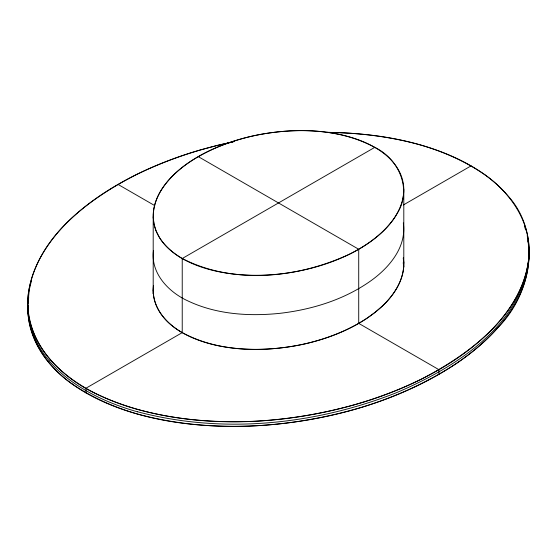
<?xml version="1.0" encoding="UTF-8"?>
<svg xmlns="http://www.w3.org/2000/svg" width="557" height="557" viewBox="0 0 557 557"><rect width="100%" height="100%" fill="white"/><g stroke="black" fill="none" stroke-linecap="round" stroke-linejoin="round"><path stroke-width="0.84" d="M374.903 312.484L367.049 318.193A163.194 94.217 0 0 1 349.761 328.177A161.962 93.506 0 0 1 339.867 332.71A159.448 92.058 0 0 1 329.138 336.881A155.654 89.865 0 0 1 317.657 340.578A150.682 86.996 0 0 1 305.549 343.725C277.059 350.088 247.238 351.453 218.518 345.786A101.109 58.374 0 0 1 208.019 343.237A97.851 56.494 0 0 1 198.431 340.139A95.727 55.268 0 0 1 189.826 336.574A94.697 54.67 0 0 1 182.23 332.633C167.065 324.083 153.621 309.246 153.196 291.012L153.196 216.903C152.994 208.443 155.563 200.102 159.65 192.757A145.523 84.016 0 0 1 163.02 187.333A150.682 86.996 0 0 1 168.472 180.343A155.654 89.865 0 0 1 174.884 173.707A159.448 92.058 0 0 1 182.097 167.518A161.962 93.506 0 0 1 189.951 161.809C208.59 149.464 229.763 141.387 251.451 136.277A145.523 84.016 0 0 1 260.85 134.328C298.879 127.623 340.083 128.744 374.77 147.368A94.697 54.67 0 0 1 381.587 151.755A95.727 55.268 0 0 1 387.763 156.719A97.851 56.494 0 0 1 393.131 162.254A101.109 58.374 0 0 1 397.538 168.318C401.381 174.508 403.658 181.693 403.804 188.99L403.804 263.099C404.006 271.558 401.437 279.899 397.35 287.245A145.523 84.016 0 0 1 393.98 292.669A150.682 86.996 0 0 1 388.528 299.659A155.654 89.865 0 0 1 382.116 306.294L374.903 312.484A161.962 93.506 0 0 1 367.049 318.193C348.41 330.538 327.238 338.614 305.549 343.725A145.523 84.016 0 0 1 296.15 345.674C258.121 352.379 216.917 351.258 182.23 332.633A94.697 54.67 0 0 1 175.413 328.247A95.727 55.268 0 0 1 169.237 323.283A97.851 56.494 0 0 1 163.869 317.748A101.109 58.374 0 0 1 159.462 311.683C154.609 303.934 152.36 294.569 153.447 285.469M227.862 143.121A155.654 89.865 0 0 1 239.343 139.424A150.682 86.996 0 0 1 251.451 136.277C279.941 129.913 309.762 128.549 338.482 134.216A101.109 58.374 0 0 1 348.981 136.764A97.851 56.494 0 0 1 358.569 139.863A95.727 55.268 0 0 1 367.174 143.428A94.697 54.67 0 0 1 374.77 147.368C399.014 158.919 412.264 189.624 397.35 213.136A145.523 84.016 0 0 1 393.98 218.56C382.854 234.225 366.722 245.505 349.747 254.069A161.962 93.506 0 0 1 339.867 258.601A159.448 92.058 0 0 1 329.138 262.772A155.654 89.865 0 0 1 317.657 266.469A150.682 86.996 0 0 1 305.549 269.616A145.523 84.016 0 0 1 296.15 271.565C270.577 276.223 244.07 276.822 218.518 271.677A101.109 58.374 0 0 1 208.019 269.128A97.851 56.494 0 0 1 198.431 266.03A95.727 55.268 0 0 1 189.826 262.465A94.697 54.67 0 0 1 182.23 258.525C169.258 250.977 157.151 239.322 154.024 224.123C149.081 197.979 169.69 175.204 189.951 161.809A163.194 94.217 0 0 1 207.239 151.824A161.962 93.506 0 0 1 217.133 147.285A159.448 92.058 0 0 1 227.862 143.121M27.85 303.614L29.263 290.232M27.85 305.925L28.658 296.282M153.196 293.804L153.447 290.1M529.15 252.815C526.163 313.125 469.635 354.148 421.022 379.317A323.979 187.048 0 0 1 401.256 388.389A318.945 184.137 0 0 1 379.797 396.723A311.356 179.758 0 0 1 356.828 404.124C285.88 424.246 209.147 428.862 137.516 409.437A195.737 113.008 0 0 1 118.342 403.24A191.483 110.551 0 0 1 101.13 396.111C60.177 378.649 20.163 338.384 28.86 290.155C38.983 235.221 89.482 198.724 135.978 174.794A323.979 187.048 0 0 1 155.744 165.721A318.945 184.137 0 0 1 177.203 157.387A311.356 179.758 0 0 1 200.172 149.986L218.24 145.154L234.532 141.499M529.15 255.134C524.026 325.406 454.568 368.045 396.041 392.866C314.614 424.88 222.598 434.39 137.516 411.755M28.128 305.487C26.75 326.541 35.732 347.248 49.204 363.08A195.737 113.008 0 0 0 59.94 374.151A191.483 110.551 0 0 0 72.292 384.093C123.953 419.087 188.217 428.027 249.348 426.105C321.765 423.069 394.523 403.693 455.633 363.972A323.979 187.048 0 0 0 471.34 352.56A318.945 184.137 0 0 0 485.767 340.167A311.356 179.758 0 0 0 498.592 326.91C532.22 292.752 541.933 232.84 507.796 195.66A195.737 113.008 0 0 0 497.06 184.59A191.483 110.551 0 0 0 484.708 174.647C438.624 143.149 381.747 133.012 326.855 132.343C358.081 132.775 389.322 136.388 419.484 144.674A195.737 113.008 0 0 1 438.658 150.87A191.483 110.551 0 0 1 455.87 158A189.422 109.36 0 0 1 484.729 174.661M28.414 301.372L28.692 297.257M153.196 291.012L153.53 286.075M153.307 293.999L153.53 290.705M403.804 188.99C403.902 199.636 399.884 209.843 393.98 218.56A150.682 86.996 0 0 1 388.528 225.55A155.654 89.865 0 0 1 382.116 232.178A159.448 92.058 0 0 1 374.903 238.375A161.962 93.506 0 0 1 367.049 244.084A163.194 94.217 0 0 1 349.761 254.069C298.204 278.006 234.149 285.08 182.23 258.525A94.697 54.67 0 0 1 175.413 254.138A95.727 55.268 0 0 1 169.237 249.174A97.851 56.494 0 0 1 163.869 243.639A101.109 58.374 0 0 1 159.462 237.574L156.141 231.044L154.024 224.123L153.196 216.903M403.31 257.661C406.199 276.314 395.282 294.019 382.116 306.294A159.448 92.058 0 0 1 374.903 312.484M528.851 248.666C531.949 298.127 493.878 338.19 455.633 363.972A326.444 188.468 0 0 1 421.036 383.94A323.979 187.048 0 0 1 401.256 393.019A318.945 184.137 0 0 1 379.797 401.353A311.356 179.758 0 0 1 356.828 408.754C285.818 428.744 209.202 433.325 137.516 414.067A195.737 113.008 0 0 1 118.342 407.87A191.483 110.551 0 0 1 101.13 400.741A189.422 109.36 0 0 1 72.271 384.079M153.447 250.727C150.529 273.348 168.66 292.126 187.834 300.884C216.381 314.447 249.063 316.55 280.101 313.306C312.296 309.539 344.456 299.61 371.046 280.665C389.252 267.618 406.875 246.848 403.31 222.918M29.528 288.742L30.37 284.996M30.565 284.251L31.373 281.257M374.77 147.368L182.23 258.525L182.23 332.633L85.931 388.236L85.931 392.866M403.359 204.969L471.069 165.875M232.784 142.021C199.309 148.796 166.703 159.873 135.978 174.794A326.444 188.468 0 0 0 101.367 194.769A323.979 187.048 0 0 0 85.66 206.181A318.945 184.137 0 0 0 71.233 218.574A311.356 179.758 0 0 0 58.408 231.837C41.796 251.221 28.595 275.276 27.85 301.295C25.497 334.785 45.507 365.566 72.292 384.093M198.278 156.628L358.722 249.264L358.722 323.373L438.979 369.702L438.979 374.339M118.021 184.409L154.776 205.624M484.708 174.647C508.987 191.817 528.433 218.525 529.15 249.139C529.442 276.53 516.137 301.985 498.592 322.273A311.356 179.758 0 0 1 485.767 335.537A318.945 184.137 0 0 1 471.333 347.93A323.979 187.048 0 0 1 455.626 359.342A326.444 188.468 0 0 1 421.036 379.31C369.59 404.466 312.853 417.847 255.802 421.183C203.361 423.529 149.401 417.861 101.13 396.111A189.422 109.36 0 0 1 72.271 379.449M49.204 360.769C36.49 345.939 28.177 326.973 27.85 307.29M524.555 226.56L525.69 229.999M527.166 235.604L527.493 237.01M527.758 238.438L529.15 251.451M527.758 240.756L528.022 242.177M528.356 244.328L528.649 246.486M403.31 262.291L403.776 267.123M528.858 251.221L529.15 253.769M403.254 258.288L403.804 263.099M403.254 262.918L403.714 266.928M27.85 304.971C28.498 324.675 36.637 343.432 49.204 358.45A195.737 113.008 0 0 0 59.94 369.521A191.483 110.551 0 0 0 72.292 379.463M137.475 411.811A191.991 110.85 0 0 1 49.107 360.797"/></g></svg>
